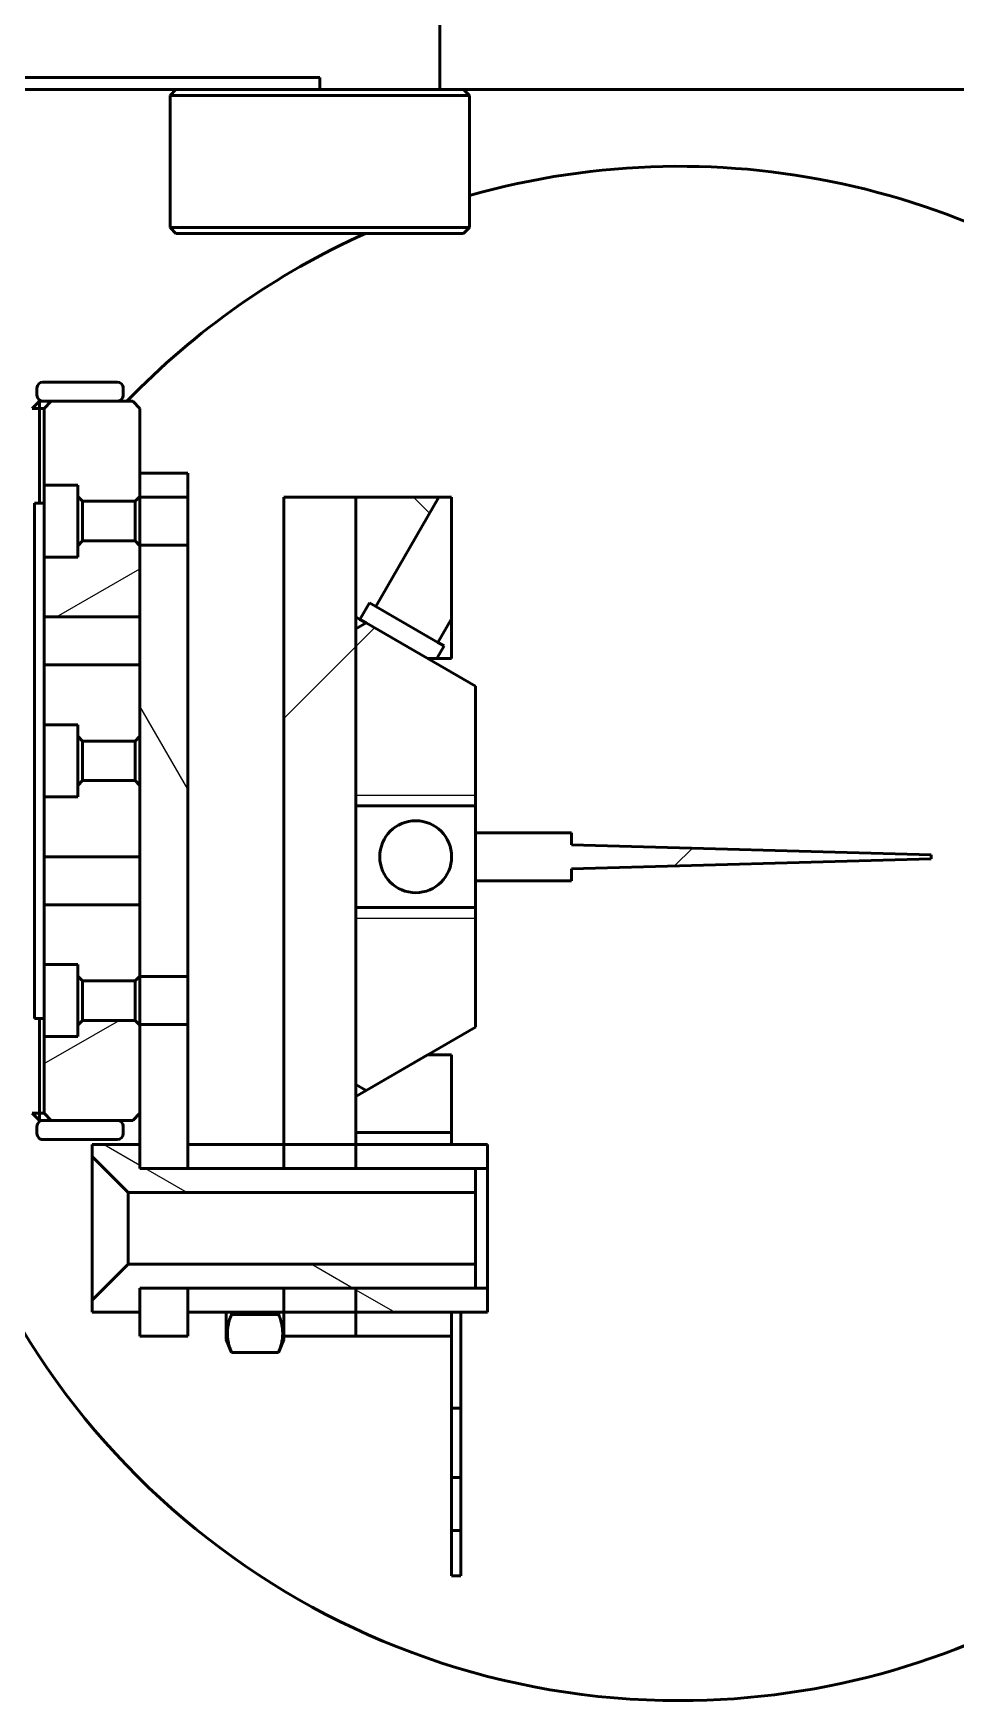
# Model space of a CAD drawing. Header units: millimetres. Extents: x 0 to 420, y 0 to 297.
# Drawn here: x 247.9 to 255.59, y 214.85 to 228.76 of the extents above; entities that cross this region are included whole.
import ezdxf

# ---------------------------------------------------------------- set-up
doc = ezdxf.new("R2010")
doc.units = ezdxf.units.MM
doc.header["$LTSCALE"] = 0.75
for name, color, linetype, lineweight in [('Hatching', 7, 'Continuous', 25), ('Visible', 7, 'Continuous', 50), ('Visible Narrow', 7, 'Continuous', 25)]:
    doc.layers.add(name, color=color, linetype=linetype, lineweight=lineweight)

msp = doc.modelspace()

# ---------------------------------------------------------------- hatches: boundary and pattern name
at = {"layer": 'Hatching'}
h = msp.add_hatch(dxfattribs=at)
h.set_pattern_fill('ANSI31', color=256, angle=90, style=0)
h.paths.add_polyline_path([(262.2857, 229.091), (260.6857, 229.091), (260.6857, 228.291), (262.2857, 228.291)], flags=0)
h.paths.add_polyline_path([(259.8857, 229.091), (259.2857, 229.091), (259.2857, 228.291), (259.8857, 228.291)], flags=0)
h.paths.add_polyline_path([(251.2857, 229.091), (237.0857, 229.091), (237.0857, 228.391), (241.6857, 228.391), (247.6857, 228.391), (250.2857, 228.391), (250.2857, 228.291), (251.2857, 228.291)], flags=0)
h = msp.add_hatch(dxfattribs=at)
h.set_pattern_fill('ANSI31', color=256, angle=-15, style=0)
h.paths.add_polyline_path([(248.2654, 220.3912), (247.9854, 220.3912), (247.9854, 219.7512), (248.0454, 219.6912), (248.7254, 219.6912), (248.7854, 219.7512), (248.7854, 220.4862), (248.7454, 220.5262), (248.3054, 220.5262), (248.2654, 220.4862)], flags=0)
h.paths.add_polyline_path([(247.9854, 220.9912), (248.2654, 220.9912), (248.2654, 220.8962), (248.3054, 220.8562), (248.7454, 220.8562), (248.7854, 220.8962), (248.7854, 221.4912), (247.9854, 221.4912)], flags=0)
h.paths.add_polyline_path([(248.2654, 224.3912), (247.9854, 224.3912), (247.9854, 223.8912), (248.7854, 223.8912), (248.7854, 224.4862), (248.7454, 224.5262), (248.3054, 224.5262), (248.2654, 224.4862)], flags=0)
h.paths.add_polyline_path([(247.9854, 224.9912), (248.2654, 224.9912), (248.2654, 224.8962), (248.3054, 224.8562), (248.7454, 224.8562), (248.7854, 224.8962), (248.7854, 225.0912), (248.7854, 225.6312), (248.7254, 225.6912), (248.0454, 225.6912), (247.9854, 225.6312)], flags=0)
h.paths.add_polyline_path([(248.2654, 222.3912), (247.9854, 222.3912), (247.9854, 221.8912), (248.7854, 221.8912), (248.7854, 222.4862), (248.7454, 222.5262), (248.3054, 222.5262), (248.2654, 222.4862)], flags=0)
h.paths.add_polyline_path([(247.9854, 222.9912), (248.2654, 222.9912), (248.2654, 222.8962), (248.3054, 222.8562), (248.7454, 222.8562), (248.7854, 222.8962), (248.7854, 223.4912), (247.9854, 223.4912)], flags=0)
h = msp.add_hatch(dxfattribs=at)
h.set_pattern_fill('ANSI31', color=256, angle=75, style=0)
h.paths.add_polyline_path([(249.1854, 217.8912), (249.1854, 218.0912), (249.1854, 218.2912), (248.7854, 218.2912), (248.7854, 218.0912), (248.7854, 217.8912)], flags=0)
h.paths.add_polyline_path([(249.1854, 219.2912), (249.1854, 219.4912), (249.1854, 220.4912), (248.7854, 220.4912), (248.7854, 220.4862), (248.7854, 219.7512), (248.7854, 219.4912), (248.7854, 219.2912)], flags=0)
h.paths.add_polyline_path([(249.1854, 220.8912), (249.1854, 224.4912), (248.7854, 224.4912), (248.7854, 224.4862), (248.7854, 223.8912), (248.7854, 223.4912), (248.7854, 222.8962), (248.7854, 222.4862), (248.7854, 221.8912), (248.7854, 221.4912), (248.7854, 220.8962), (248.7854, 220.8912)], flags=0)
h.paths.add_polyline_path([(249.1854, 224.8912), (249.1854, 225.0912), (248.7854, 225.0912), (248.7854, 224.8962), (248.7854, 224.8912)], flags=0)
h = msp.add_hatch(dxfattribs=at)
h.set_pattern_fill('ANSI31', color=256, style=0)
h.paths.add_polyline_path([(249.9854, 219.4912), (250.5854, 219.4912), (250.5854, 219.5912), (250.5854, 219.8912), (250.5854, 219.9912), (250.5854, 221.4678), (250.5854, 222.3146), (250.5854, 223.7912), (250.5854, 223.8912), (250.5854, 224.8912), (249.9854, 224.8912)], flags=0)
h.paths.add_polyline_path([(250.5854, 218.0912), (249.9854, 218.0912), (249.9854, 217.8912), (250.5854, 217.8912)], flags=0)
h = msp.add_hatch(dxfattribs=at)
h.set_pattern_fill('ANSI31', color=256, angle=90, style=0)
h.paths.add_polyline_path([(250.6201, 223.8712), (250.7001, 224.0098), (250.752, 223.9798), (251.2782, 224.8912), (250.5854, 224.8912), (250.5854, 223.8912)], flags=0)
h.paths.add_polyline_path([(251.3236, 223.6498), (251.263, 223.5448), (251.3854, 223.5448), (251.3854, 223.8769), (251.2716, 223.6798)], flags=0)
h = msp.add_hatch(dxfattribs=at)
h.set_pattern_fill('ANSI31', color=256, style=0)
h.paths.add_polyline_path([(250.672, 223.8412), (250.5854, 223.7912), (250.5854, 222.3146), (251.5854, 222.3146), (251.5854, 223.3139)], flags=0)
h.paths.add_polyline_path([(250.5854, 219.9912), (250.672, 219.9412), (251.1854, 220.2377), (251.5854, 220.4686), (251.5854, 221.4678), (250.5854, 221.4678)], flags=0)
h = msp.add_hatch(dxfattribs=at)
h.set_pattern_fill('ANSI31', color=256, style=0)
h.paths.add_polyline_path([(251.5854, 221.6912), (252.3854, 221.6912), (252.3854, 221.7912), (255.3854, 221.875), (255.3854, 221.9074), (252.3854, 221.9912), (252.3854, 222.0912), (251.5854, 222.0912)], flags=0)
h = msp.add_hatch(dxfattribs=at)
h.set_pattern_fill('ANSI31', color=256, angle=15, style=0)
h.paths.add_polyline_path([(250.5854, 219.5912), (251.3854, 219.5912), (251.3854, 220.2377), (251.1854, 220.2377), (250.672, 219.9412), (250.5854, 219.8912)], flags=0)
h = msp.add_hatch(dxfattribs=at)
h.set_pattern_fill('ANSI31', color=256, angle=105, style=0)
h.paths.add_polyline_path([(248.3854, 218.0912), (248.7854, 218.0912), (248.7854, 218.2912), (249.1854, 218.2912), (249.9854, 218.2912), (250.5854, 218.2912), (251.5854, 218.2912), (251.5854, 218.4912), (248.6854, 218.4912), (248.3854, 218.1912)], flags=0)
h.paths.add_polyline_path([(248.7854, 219.4912), (248.3854, 219.4912), (248.3854, 219.3912), (248.6854, 219.0912), (251.5854, 219.0912), (251.5854, 219.2912), (250.5854, 219.2912), (249.9854, 219.2912), (249.1854, 219.2912), (248.7854, 219.2912)], flags=0)
h = msp.add_hatch(dxfattribs=at)
h.set_pattern_fill('ANSI31', color=256, angle=-15, style=0)
h.paths.add_polyline_path([(249.1854, 218.0912), (249.9854, 218.0912), (249.9854, 218.2912), (249.1854, 218.2912)], flags=0)
h.paths.add_polyline_path([(249.9854, 219.4912), (249.1854, 219.4912), (249.1854, 219.2912), (249.9854, 219.2912)], flags=0)
h = msp.add_hatch(dxfattribs=at)
h.set_pattern_fill('ANSI31', color=256, angle=105, style=0)
h.paths.add_polyline_path([(251.6854, 219.4912), (250.5854, 219.4912), (250.5854, 219.2912), (251.5854, 219.2912), (251.6854, 219.2912)], flags=0)
h.paths.add_polyline_path([(250.5854, 218.0912), (251.6854, 218.0912), (251.6854, 218.2912), (251.5854, 218.2912), (250.5854, 218.2912)], flags=0)
h = msp.add_hatch(dxfattribs=at)
h.set_pattern_fill('ANSI31', color=256, angle=90, style=0)
h.paths.add_polyline_path([(251.4614, 215.8912), (251.4614, 216.2712), (251.3854, 216.2712), (251.3854, 215.8912)], flags=0)
h.paths.add_polyline_path([(251.4614, 216.7112), (251.4614, 217.2912), (251.3854, 217.2912), (251.3854, 216.7112)], flags=0)

# ---------------------------------------------------------------- linework, layer by layer
at = {"layer": 'Visible', "extrusion": (1, -2e-16, 0)}
for p, q in [((251.2857, 228.291), (251.2857, 229.091)), ((237.0857, 228.391), (250.2857, 228.391)), ((250.2857, 228.391), (250.2857, 228.291)), ((249.4857, 228.291), (247.6857, 228.291)), ((249.0857, 228.291), (249.0357, 228.241)), ((249.4857, 228.291), (250.2857, 228.291)), ((250.2857, 228.291), (251.2857, 228.291)), ((251.2857, 228.291), (259.2857, 228.291)), ((251.4857, 228.291), (251.5357, 228.241)), ((251.5357, 228.241), (249.0357, 228.241)), ((249.0357, 228.241), (249.0357, 227.141)), ((251.5357, 228.241), (251.5357, 227.141)), ((249.0357, 227.141), (251.5357, 227.141)), ((249.0857, 227.091), (249.0357, 227.141)), ((251.4857, 227.091), (251.5357, 227.141)), ((251.4857, 227.091), (249.0857, 227.091)), ((247.9254, 225.8012), (247.9254, 225.7412)), ((248.6454, 225.8012), (248.6454, 225.7412)), ((248.6456, 225.8011), (248.6456, 225.7411)), ((247.9456, 225.6911), (247.8856, 225.6311)), ((247.8856, 225.6311), (247.9456, 225.6311)), ((248.0453, 225.6911), (247.9456, 225.6911)), ((247.9456, 225.6311), (247.9456, 225.6911)), ((247.9456, 225.6311), (247.9456, 224.8411)), ((247.9854, 225.6311), (247.9456, 225.6311)), ((248.0454, 225.6912), (247.9754, 225.6912)), ((248.0454, 225.6912), (247.9854, 225.6312)), ((247.9854, 225.6312), (247.9854, 224.9912)), ((248.7254, 225.6912), (248.0454, 225.6912)), ((248.7854, 225.6312), (248.7254, 225.6912)), ((248.7854, 224.8962), (248.7854, 225.6312)), ((249.1854, 225.0912), (248.7854, 225.0912)), ((248.7854, 225.0912), (248.7854, 224.8912)), ((249.1854, 224.8912), (249.1854, 225.0912)), ((247.9854, 224.9912), (248.2654, 224.9912)), ((247.9854, 224.3912), (247.9854, 224.9912)), ((248.2654, 224.9912), (248.2654, 224.8962)), ((247.9854, 224.8411), (247.9056, 224.8411)), ((247.9056, 220.5411), (247.9056, 224.8411)), ((248.2654, 224.8962), (248.3054, 224.8562)), ((248.2654, 224.4862), (248.2654, 224.8962)), ((248.3054, 224.8562), (248.7454, 224.8562)), ((248.3054, 224.5262), (248.3054, 224.8562)), ((248.7454, 224.8562), (248.7854, 224.8962)), ((248.7454, 224.5262), (248.7454, 224.8562)), ((248.7854, 224.8912), (249.1854, 224.8912)), ((248.7854, 224.4912), (248.7854, 224.8912)), ((249.1854, 224.8912), (249.1854, 224.4912)), ((250.5854, 224.8912), (249.9854, 224.8912)), ((249.9854, 224.8912), (249.9854, 219.4912)), ((250.5854, 219.4912), (250.5854, 224.8912)), ((251.2782, 224.8912), (250.5854, 224.8912)), ((250.5854, 224.8912), (250.5854, 223.8912)), ((250.752, 223.9798), (251.2782, 224.8912)), ((251.2782, 224.8912), (251.3854, 224.8912)), ((251.3854, 224.8912), (251.3854, 223.8769)), ((248.3054, 224.5262), (248.2654, 224.4862)), ((248.7454, 224.5262), (248.3054, 224.5262)), ((248.7854, 224.4862), (248.7454, 224.5262)), ((248.2654, 224.3912), (247.9854, 224.3912)), ((247.9854, 224.3912), (247.9854, 223.8912)), ((248.2654, 224.4862), (248.2654, 224.3912)), ((249.1854, 224.4912), (248.7854, 224.4912)), ((248.7854, 224.4912), (248.7854, 220.8912)), ((248.7854, 223.8912), (248.7854, 224.4862)), ((249.1854, 220.8912), (249.1854, 224.4912)), ((250.6201, 223.8712), (250.7001, 224.0098)), ((250.7001, 224.0098), (250.752, 223.9798)), ((250.752, 223.9798), (251.2716, 223.6798)), ((247.9854, 223.8912), (248.7854, 223.8912)), ((247.9854, 223.4912), (247.9854, 223.8912)), ((250.5854, 223.8912), (250.6201, 223.8712)), ((250.672, 223.8412), (250.5854, 223.7912)), ((250.672, 223.8412), (250.6201, 223.8712)), ((251.5854, 223.3139), (250.672, 223.8412)), ((251.3854, 223.8769), (251.2716, 223.6798)), ((251.3854, 223.5448), (251.3854, 223.8769)), ((250.5854, 223.7912), (250.5854, 222.3146)), ((251.2716, 223.6798), (251.3236, 223.6498)), ((251.263, 223.5448), (251.1854, 223.5448)), ((251.3236, 223.6498), (251.263, 223.5448)), ((251.263, 223.5448), (251.3854, 223.5448)), ((248.7854, 223.4912), (247.9854, 223.4912)), ((247.9854, 223.4912), (247.9854, 222.9912)), ((248.7854, 222.8962), (248.7854, 223.4912)), ((251.5854, 222.3146), (251.5854, 223.3139)), ((247.9854, 222.9912), (248.2654, 222.9912)), ((247.9854, 222.3912), (247.9854, 222.9912)), ((248.2654, 222.9912), (248.2654, 222.8962)), ((248.2654, 222.8962), (248.3054, 222.8562)), ((248.2654, 222.4862), (248.2654, 222.8962)), ((248.3054, 222.8562), (248.7454, 222.8562)), ((248.3054, 222.5262), (248.3054, 222.8562)), ((248.7454, 222.8562), (248.7854, 222.8962)), ((248.7454, 222.5262), (248.7454, 222.8562)), ((248.3054, 222.5262), (248.2654, 222.4862)), ((248.2654, 222.4862), (248.2654, 222.3912)), ((248.7454, 222.5262), (248.3054, 222.5262)), ((248.7854, 222.4862), (248.7454, 222.5262)), ((248.7854, 221.8912), (248.7854, 222.4862)), ((248.2654, 222.3912), (247.9854, 222.3912)), ((247.9854, 222.3912), (247.9854, 221.8912)), ((250.5854, 222.3146), (251.5854, 222.3146)), ((251.5854, 222.3146), (251.5854, 222.0912)), ((252.3854, 222.0912), (251.5854, 222.0912)), ((251.5854, 222.0912), (251.5854, 221.6912)), ((252.3854, 221.9912), (252.3854, 222.0912)), ((247.9854, 221.8912), (248.7854, 221.8912)), ((247.9854, 221.4912), (247.9854, 221.8912)), ((255.3854, 221.9074), (252.3854, 221.9912)), ((252.3854, 221.7912), (255.3854, 221.875)), ((255.3854, 221.875), (255.3854, 221.9074)), ((252.3854, 221.6912), (252.3854, 221.7912)), ((251.5854, 221.6912), (251.5854, 221.4678)), ((251.5854, 221.6912), (252.3854, 221.6912)), ((248.7854, 221.4912), (247.9854, 221.4912)), ((247.9854, 221.4912), (247.9854, 220.9912)), ((248.7854, 220.8962), (248.7854, 221.4912)), ((251.5854, 221.4678), (250.5854, 221.4678)), ((250.5854, 221.4678), (250.5854, 219.9912)), ((251.5854, 220.4686), (251.5854, 221.4678)), ((247.9854, 220.9912), (248.2654, 220.9912)), ((247.9854, 220.3912), (247.9854, 220.9912)), ((248.2654, 220.9912), (248.2654, 220.8962)), ((248.2654, 220.8962), (248.3054, 220.8562)), ((248.2654, 220.4862), (248.2654, 220.8962)), ((248.7454, 220.8562), (248.7854, 220.8962)), ((248.7854, 220.8912), (249.1854, 220.8912)), ((248.7854, 220.4912), (248.7854, 220.8912)), ((249.1854, 220.8912), (249.1854, 220.4912)), ((248.3054, 220.8562), (248.7454, 220.8562)), ((248.3054, 220.5262), (248.3054, 220.8562)), ((248.7454, 220.5262), (248.7454, 220.8562)), ((247.9854, 220.5411), (247.9056, 220.5411)), ((247.9456, 220.5411), (247.9456, 219.7511)), ((248.3054, 220.5262), (248.2654, 220.4862)), ((248.2654, 220.4862), (248.2654, 220.3912)), ((248.7454, 220.5262), (248.3054, 220.5262)), ((248.7854, 220.4862), (248.7454, 220.5262)), ((249.1854, 220.4912), (248.7854, 220.4912)), ((248.7854, 220.4912), (248.7854, 219.2912)), ((248.7854, 219.7512), (248.7854, 220.4862)), ((249.1854, 219.2912), (249.1854, 220.4912)), ((250.672, 219.9412), (251.5854, 220.4686)), ((248.2654, 220.3912), (247.9854, 220.3912)), ((247.9854, 220.3912), (247.9854, 219.7512)), ((251.1854, 220.2377), (250.5854, 219.8912)), ((251.3854, 220.2377), (251.1854, 220.2377)), ((251.3854, 219.5912), (251.3854, 220.2377)), ((250.5854, 219.9912), (250.672, 219.9412)), ((250.5854, 219.8912), (250.5854, 219.5912)), ((247.9456, 219.6911), (247.8856, 219.7511)), ((247.9456, 219.7511), (247.8856, 219.7511)), ((247.9254, 219.5812), (247.9254, 219.6412)), ((247.9456, 219.7511), (247.9456, 219.6911)), ((247.9856, 219.7511), (247.9456, 219.7511)), ((247.9718, 219.6911), (247.9456, 219.6911)), ((247.9754, 219.6912), (248.0454, 219.6912)), ((247.9854, 219.7512), (248.0454, 219.6912)), ((248.0454, 219.6912), (248.7254, 219.6912)), ((248.6256, 219.6911), (248.599, 219.6911)), ((248.6257, 219.6912), (248.6256, 219.6911)), ((248.6256, 219.6911), (248.6256, 219.6912)), ((248.6454, 219.5812), (248.6454, 219.6412)), ((248.6456, 219.5811), (248.6456, 219.6411)), ((248.7254, 219.6912), (248.7854, 219.7512)), ((248.7854, 219.4912), (248.3854, 219.4912)), ((248.3854, 219.4912), (248.3854, 219.3912)), ((248.7854, 219.2912), (248.7854, 219.4912)), ((249.9854, 219.4912), (249.1854, 219.4912)), ((249.1854, 219.4912), (249.1854, 219.2912)), ((249.9854, 219.4912), (250.5854, 219.4912)), ((249.9854, 219.2912), (249.9854, 219.4912)), ((250.5854, 219.5912), (251.3854, 219.5912)), ((251.6854, 219.4912), (250.5854, 219.4912)), ((250.5854, 219.4912), (250.5854, 219.2912)), ((251.3854, 219.5912), (251.3854, 219.4912)), ((251.6854, 219.2912), (251.6854, 219.4912)), ((248.3854, 219.3912), (248.6854, 219.0912)), ((248.3854, 218.1912), (248.3854, 219.3912)), ((248.7854, 219.2912), (249.1854, 219.2912)), ((251.5854, 219.2912), (248.7854, 219.2912)), ((249.1854, 219.2912), (249.9854, 219.2912)), ((250.5854, 219.2912), (251.6854, 219.2912)), ((251.5854, 219.0912), (251.5854, 219.2912)), ((251.6854, 219.2912), (251.6854, 218.2912)), ((248.6854, 219.0912), (251.5854, 219.0912)), ((248.6854, 218.4912), (248.6854, 219.0912)), ((251.5854, 219.0912), (251.5854, 218.4912)), ((248.6854, 218.4912), (248.3854, 218.1912)), ((251.5854, 218.4912), (248.6854, 218.4912)), ((251.5854, 218.2912), (251.5854, 218.4912)), ((249.1854, 218.2912), (248.7854, 218.2912)), ((248.7854, 218.2912), (248.7854, 217.8912)), ((248.7854, 218.0912), (248.7854, 218.2912)), ((248.7854, 218.2912), (251.5854, 218.2912)), ((249.1854, 217.8912), (249.1854, 218.2912)), ((249.9854, 218.2912), (249.1854, 218.2912)), ((249.1854, 218.2912), (249.1854, 218.0912)), ((249.9854, 218.0912), (249.9854, 218.2912)), ((251.6854, 218.2912), (250.5854, 218.2912)), ((250.5854, 218.2912), (250.5854, 218.0912)), ((251.6854, 218.0912), (251.6854, 218.2912)), ((248.3854, 218.1912), (248.3854, 218.0912)), ((248.3854, 218.0912), (248.7854, 218.0912)), ((249.1854, 218.0912), (249.9854, 218.0912)), ((249.5054, 217.8642), (249.5054, 218.0912)), ((249.9418, 218.0737), (249.5491, 218.0737)), ((250.5854, 218.0912), (249.9854, 218.0912)), ((249.9854, 218.0912), (249.9854, 217.8912)), ((250.5854, 218.0912), (251.6854, 218.0912)), ((250.5854, 217.8912), (250.5854, 218.0912)), ((251.3854, 218.0912), (251.3854, 217.8912)), ((251.3854, 218.0912), (251.3854, 217.6912)), ((251.4614, 218.0912), (251.4614, 217.6912)), ((248.7854, 217.8912), (249.1854, 217.8912)), ((249.5054, 217.8642), (249.5491, 217.7562)), ((249.9854, 217.8642), (249.9418, 217.7562)), ((249.9854, 217.8912), (249.9854, 217.8642)), ((249.9854, 217.8912), (250.5854, 217.8912)), ((251.3854, 217.8912), (250.5854, 217.8912)), ((249.9418, 217.7562), (249.5491, 217.7562)), ((251.3854, 217.6912), (251.3854, 217.2912)), ((251.4614, 217.2912), (251.4614, 217.6912)), ((251.4614, 217.2912), (251.3854, 217.2912)), ((251.3854, 217.2912), (251.3854, 216.7112)), ((251.4614, 216.7112), (251.4614, 217.2912)), ((251.3854, 216.7112), (251.4614, 216.7112)), ((251.3854, 216.7112), (251.3854, 216.2712)), ((251.4614, 216.7112), (251.4614, 216.2712)), ((251.4614, 216.2712), (251.3854, 216.2712)), ((251.3854, 216.2712), (251.3854, 215.8912)), ((251.4614, 215.8912), (251.4614, 216.2712)), ((251.3854, 215.8912), (251.4614, 215.8912))]:
    msp.add_line(p, q, dxfattribs=at)
at = {"layer": 'Visible', "extrusion": (0, -2e-16, -1)}
msp.add_circle((-251.0854, 221.8912), 0.3, dxfattribs=at)
for centre, radius, start, end in [((-253.2859, 221.2517), 6.3993, 74.12792, 132.21823), ((-253.2851, 221.2518), 6.399, 43.9295, 65.85519), ((-247.9754, 225.8012), 0.05, 0, 89.9928), ((-248.5954, 225.8012), 0.05, 90.0072, 180), ((-248.5956, 225.8011), 0.05, 134.00524, 180), ((-247.9754, 225.7412), 0.05, 270, 0), ((-247.9756, 225.7411), 0.05, 270, 314.21998), ((-248.5954, 225.7412), 0.05, 180, 270), ((-248.5956, 225.7411), 0.05, 180, 265.8604), ((-253.2857, 221.2509), 6.3999, 142.00201, 270.00046), ((-253.2856, 221.2508), 6.3998, 269.99937, 345.89441), ((-247.9754, 219.6412), 0.05, 0, 90), ((-248.5954, 219.6412), 0.05, 90, 180), ((-248.5956, 219.6411), 0.05, 134.00524, 180), ((-247.9754, 219.5812), 0.05, 270.0072, 0), ((-247.9756, 219.5811), 0.05, 270.0072, 314.21998), ((-248.5954, 219.5812), 0.05, 180, 269.9928), ((-248.5956, 219.5811), 0.05, 180, 269.9928)]:
    msp.add_arc(centre, radius, start, end, dxfattribs=at)
at = {"layer": 'Visible'}
for points, knots in [([(247.9754, 225.8512), (247.9754, 225.8512), (247.981, 225.8512), (247.9921, 225.8512), (247.9937, 225.8512), (247.9952, 225.8512), (247.9972, 225.8512), (248.0129, 225.8512), (248.036, 225.8512), (248.0662, 225.8512), (248.0926, 225.8512), (248.1228, 225.8512), (248.1566, 225.8512), (248.1614, 225.8512), (248.1667, 225.8512), (248.1713, 225.8512), (248.2079, 225.8512), (248.246, 225.8512), (248.2854, 225.8512)], [0.5, 0.5, 0.5, 0.5, 0.609375, 0.609375, 0.609375, 0.625, 0.625, 0.625, 0.75, 0.75, 0.75, 0.859375, 0.859375, 0.859375, 0.875, 0.875, 0.875, 1, 1, 1, 1]), ([(248.2854, 225.8512), (248.3199, 225.8512), (248.3533, 225.8512), (248.3857, 225.8512), (248.3903, 225.8512), (248.3946, 225.8512), (248.3995, 225.8512), (248.4393, 225.8512), (248.4744, 225.8512), (248.5046, 225.8512), (248.5311, 225.8512), (248.552, 225.8512), (248.5674, 225.8512), (248.5696, 225.8512), (248.5718, 225.8512), (248.5737, 225.8512), (248.5882, 225.8512), (248.5954, 225.8512), (248.5954, 225.8512)], [0, 0, 0, 0, 0.109375, 0.109375, 0.109375, 0.125, 0.125, 0.125, 0.25, 0.25, 0.25, 0.359375, 0.359375, 0.359375, 0.375, 0.375, 0.375, 0.5, 0.5, 0.5, 0.5]), ([(248.2854, 219.5312), (248.251, 219.5312), (248.2175, 219.5312), (248.1851, 219.5312), (248.1805, 219.5312), (248.1763, 219.5312), (248.1713, 219.5312), (248.1316, 219.5312), (248.0964, 219.5312), (248.0662, 219.5312), (248.0398, 219.5312), (248.0188, 219.5312), (248.0034, 219.5312), (248.0012, 219.5312), (247.999, 219.5312), (247.9972, 219.5312), (247.9827, 219.5312), (247.9754, 219.5312), (247.9754, 219.5312)], [0, 0, 0, 0, 0.109375, 0.109375, 0.109375, 0.125, 0.125, 0.125, 0.25, 0.25, 0.25, 0.359375, 0.359375, 0.359375, 0.375, 0.375, 0.375, 0.5, 0.5, 0.5, 0.5]), ([(248.2856, 219.5311), (248.2511, 219.5311), (248.2177, 219.5311), (248.1853, 219.5311), (248.1806, 219.5311), (248.1764, 219.5311), (248.1714, 219.5311), (248.1317, 219.5311), (248.0966, 219.5311), (248.0663, 219.5311), (248.0399, 219.5311), (248.019, 219.5311), (248.0036, 219.5311), (248.0014, 219.5311), (247.9991, 219.5311), (247.9973, 219.5311), (247.9828, 219.5311), (247.9756, 219.5311), (247.9756, 219.5311)], [0, 0, 0, 0, 0.109375, 0.109375, 0.109375, 0.125, 0.125, 0.125, 0.25, 0.25, 0.25, 0.359375, 0.359375, 0.359375, 0.375, 0.375, 0.375, 0.5, 0.5, 0.5, 0.5]), ([(248.5954, 219.5312), (248.5954, 219.5312), (248.5899, 219.5312), (248.5788, 219.5312), (248.5772, 219.5312), (248.5756, 219.5312), (248.5737, 219.5312), (248.5579, 219.5312), (248.5348, 219.5312), (248.5046, 219.5312), (248.4782, 219.5312), (248.4481, 219.5312), (248.4143, 219.5312), (248.4094, 219.5312), (248.4041, 219.5312), (248.3995, 219.5312), (248.3629, 219.5312), (248.3249, 219.5312), (248.2854, 219.5312)], [0.5, 0.5, 0.5, 0.5, 0.609375, 0.609375, 0.609375, 0.625, 0.625, 0.625, 0.75, 0.75, 0.75, 0.859375, 0.859375, 0.859375, 0.875, 0.875, 0.875, 1, 1, 1, 1]), ([(248.5956, 219.5311), (248.5956, 219.5311), (248.59, 219.5311), (248.5789, 219.5311), (248.5773, 219.5311), (248.5758, 219.5311), (248.5738, 219.5311), (248.5581, 219.5311), (248.535, 219.5311), (248.5048, 219.5311), (248.4783, 219.5311), (248.4482, 219.5311), (248.4144, 219.5311), (248.4096, 219.5311), (248.4042, 219.5311), (248.3997, 219.5311), (248.363, 219.5311), (248.325, 219.5311), (248.2856, 219.5311)], [0.5, 0.5, 0.5, 0.5, 0.609375, 0.609375, 0.609375, 0.625, 0.625, 0.625, 0.75, 0.75, 0.75, 0.859375, 0.859375, 0.859375, 0.875, 0.875, 0.875, 1, 1, 1, 1])]:
    msp.add_open_spline(points, degree=3, knots=knots, dxfattribs=at)
for points, weights in [([(249.5491, 217.7562), (249.4849, 217.9149), (249.5491, 218.0737)], [1, 1.15470053838, 1]), ([(249.5491, 218.0737), (249.5473, 218.0825), (249.5456, 218.0912)], [1, 1.00373980877, 1.0072988015]), ([(249.9453, 218.0912), (249.9436, 218.0825), (249.9418, 218.0737)], [1.0072988015, 1.00373980877, 1]), ([(249.9418, 218.0737), (250.0059, 217.9149), (249.9418, 217.7562)], [1, 1.15470053838, 1])]:
    msp.add_rational_spline(points, weights, degree=2, dxfattribs=at)
at = {"layer": 'Visible Narrow', "extrusion": (1, -2e-16, 0)}
for p, q in [((251.5854, 222.4032), (250.5854, 222.4032)), ((250.5854, 221.3792), (251.5854, 221.3792))]:
    msp.add_line(p, q, dxfattribs=at)

doc.saveas('drawing.dxf')
